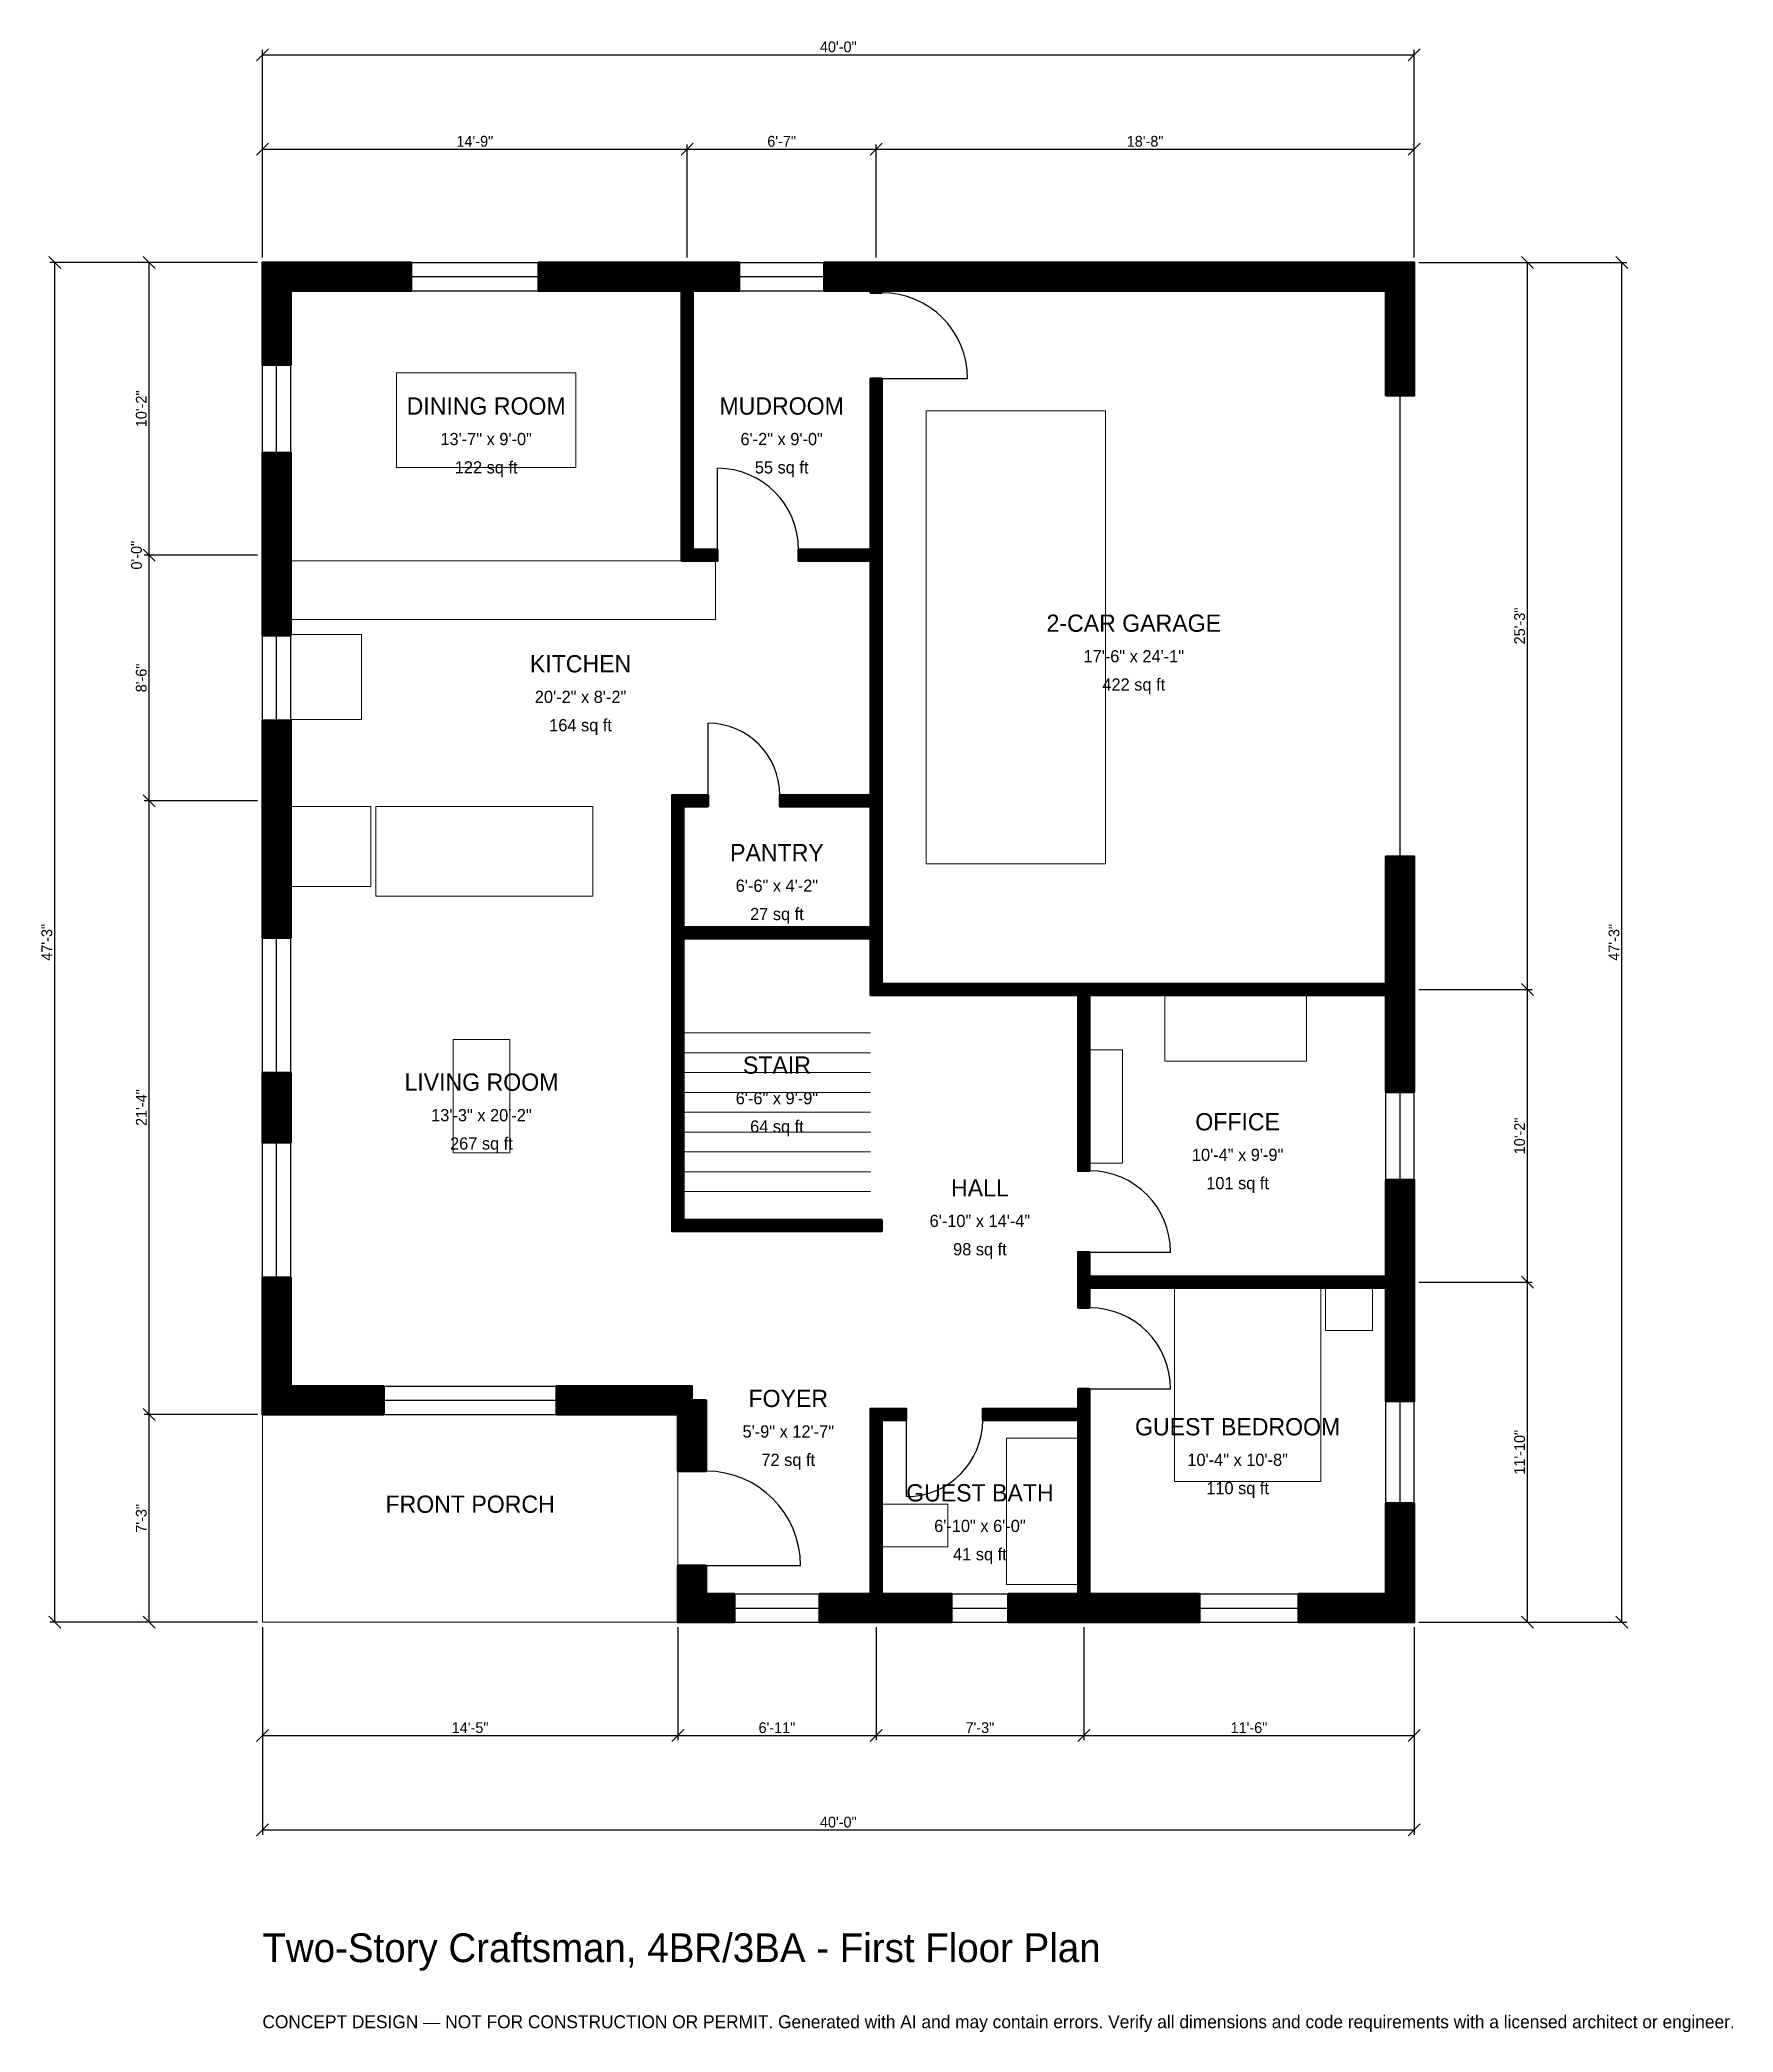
# Model space of a CAD drawing. Header units: inches. Extents: x -93 to 613, y -171 to 660.
import ezdxf
from ezdxf.enums import TextEntityAlignment as Align

# ---------------------------------------------------------------- set-up
doc = ezdxf.new("R2010")
doc.units = ezdxf.units.IN
doc.header["$MEASUREMENT"] = 0
doc.linetypes.add('DASHED', pattern=[0.6, 0.5, -0.1])
for name, color, linetype, lineweight in [('A-ANNO-DIMS', 1, 'Continuous', 13), ('A-ANNO-TEXT', 7, 'Continuous', 18), ('A-AREA-IDEN', 7, 'Continuous', 18), ('A-DOOR', 2, 'Continuous', 25), ('A-FLOR-FIXT', 9, 'Continuous', 13), ('A-FLOR-STRS', 3, 'Continuous', 18), ('A-FURN', 9, 'Continuous', 13), ('A-GLAZ', 4, 'Continuous', 25), ('A-SITE-PAVE', 8, 'Continuous', 13), ('A-WALL', 7, 'Continuous', 50), ('A-WALL-PATT', 8, 'Continuous', 13)]:
    doc.layers.add(name, color=color, linetype=linetype, lineweight=lineweight)
doc.dimstyles.new('PLAN', dxfattribs={"dimtxt": 4.5, "dimasz": 3, "dimexe": 2, "dimexo": 2, "dimgap": 1, "dimtad": 1, "dimdec": 0, "dimlunit": 4, "dimtsz": 2.5, "dimcen": 2.5, "dimclrd": 1, "dimclre": 1, "dimazin": 3, "dimtfac": 1, "dimtmove": 0, "dimatfit": 3})

msp = doc.modelspace()

# ---------------------------------------------------------------- hatches: boundary and pattern name
at = {"layer": 'A-WALL-PATT'}
h = msp.add_hatch(dxfattribs=at)
h.set_pattern_fill('ANSI31', color=8, scale=0.8)
h.paths.add_polyline_path([(173.2283, 0), (173.2283, 11.811), (173.2283, 11.811), (173.2283, 23.622), (185.0394, 23.622), (185.0394, 11.811), (196.8504, 11.811), (196.8504, 0), (185.0394, 0), (185.0394, 0), (173.2283, 0), (173.2283, 0), (173.2283, 0)])
h.paths.add_polyline_path([(173.2283, 86.6142), (122.6378, 86.6142), (122.6378, 98.4252), (179.1339, 98.4252), (179.1339, 92.5197), (185.0394, 92.5197), (185.0394, 62.9921), (173.2283, 62.9921), (173.2283, 86.6142)])
h.paths.add_polyline_path([(11.811, 86.6142), (11.811, 86.6141), (0, 86.6141), (0, 86.6142), (0, 86.6142), (0, 98.4252), (0, 98.4252), (0, 143.7664), (11.811, 143.7664), (11.811, 98.4252), (50.5906, 98.4252), (50.5906, 86.6142), (11.811, 86.6142)])
h.paths.add_polyline_path([(0, 229.0682), (11.811, 229.0682), (11.811, 200.0656), (0, 200.0656), (0, 229.0682)])
h.paths.add_polyline_path([(0, 336.6142), (0, 348.4252), (0, 375.9843), (11.811, 375.9843), (11.811, 348.4252), (11.811, 336.6142), (11.811, 285.3675), (0, 285.3675), (0, 336.6142)])
h.paths.add_polyline_path([(0, 438.9764), (0, 450.7874), (0, 487.5984), (11.811, 487.5984), (11.811, 450.7874), (11.811, 438.9764), (11.811, 411.4173), (0, 411.4173), (0, 438.9764)])
h.paths.add_polyline_path([(0, 555.1181), (0, 555.1181), (0, 566.9291), (0, 566.9291), (0, 566.9292), (11.811, 566.9292), (11.811, 566.9291), (62.0079, 566.9291), (62.0079, 555.1181), (11.811, 555.1181), (11.811, 524.2126), (0, 524.2126), (0, 555.1181)])
h.paths.add_polyline_path([(171.2598, 566.9291), (174.8031, 566.9291), (174.8031, 566.9292), (179.5276, 566.9292), (179.5276, 566.9291), (183.0709, 566.9291), (198.8189, 566.9291), (198.8189, 555.1181), (183.0709, 555.1181), (179.5276, 555.1181), (179.5276, 447.2441), (189.7638, 447.2441), (189.7638, 442.5197), (174.8031, 442.5197), (174.8031, 442.5197), (174.8031, 447.2441), (174.8031, 555.1181), (171.2598, 555.1181), (115.1575, 555.1181), (115.1575, 566.9291), (171.2598, 566.9291)])
h.paths.add_polyline_path([(250, 566.9291), (253.5433, 566.9291), (253.5433, 566.9292), (258.2677, 566.9292), (258.2677, 566.9291), (261.811, 566.9291), (468.5039, 566.9291), (468.5039, 566.9292), (480.315, 566.9292), (480.315, 566.9291), (480.315, 566.9291), (480.315, 555.1181), (480.315, 555.1181), (480.315, 511.4173), (468.5039, 511.4173), (468.5039, 555.1181), (261.811, 555.1181), (258.2677, 555.1181), (258.2677, 554.3307), (253.5433, 554.3307), (253.5433, 555.1181), (250, 555.1181), (234.252, 555.1181), (234.252, 566.9291), (250, 566.9291)])
h.paths.add_polyline_path([(480.315, 269.685), (480.315, 266.1417), (480.315, 266.1417), (480.315, 261.4173), (480.315, 261.4173), (480.315, 257.874), (480.315, 221.063), (468.5039, 221.063), (468.5039, 257.874), (468.5039, 261.4173), (344.8819, 261.4173), (344.8819, 188.189), (340.1575, 188.189), (340.1575, 261.4173), (258.2677, 261.4173), (253.5433, 261.4173), (253.5433, 266.1417), (253.5433, 285.0394), (253.5433, 285.0394), (175.5906, 285.0394), (175.5906, 285.0394), (175.5906, 167.7165), (258.2677, 167.7165), (258.2677, 162.9921), (175.5906, 162.9921), (170.8661, 162.9921), (170.8661, 167.7165), (170.8661, 285.0394), (170.8661, 285.0394), (170.8661, 289.7638), (170.8661, 340.1575), (170.8661, 344.8819), (175.5906, 344.8819), (185.8268, 344.8819), (185.8268, 340.1575), (175.5906, 340.1575), (175.5906, 289.7638), (253.5433, 289.7638), (253.5433, 340.1575), (215.748, 340.1575), (215.748, 344.8819), (253.5433, 344.8819), (253.5433, 442.5197), (223.622, 442.5197), (223.622, 447.2441), (253.5433, 447.2441), (253.5433, 518.5039), (258.2677, 518.5039), (258.2677, 447.2441), (258.2677, 442.5197), (258.2677, 442.5197), (258.2677, 344.8819), (258.2677, 340.1575), (258.2677, 289.7638), (258.2677, 285.0394), (258.2677, 285.0394), (258.2677, 266.1417), (340.1575, 266.1417), (344.8819, 266.1417), (468.5039, 266.1417), (468.5039, 269.685), (468.5039, 319.2913), (480.315, 319.2913), (480.315, 269.685)])
h.paths.add_polyline_path([(480.315, 147.6378), (480.315, 144.0945), (480.315, 144.0945), (480.315, 139.3701), (480.315, 139.3701), (480.315, 135.8268), (480.315, 92.126), (468.5039, 92.126), (468.5039, 135.8268), (468.5039, 139.3701), (344.8819, 139.3701), (344.8819, 131.1024), (340.1575, 131.1024), (340.1575, 139.3701), (340.1575, 144.0945), (340.1575, 154.3307), (344.8819, 154.3307), (344.8819, 144.0945), (468.5039, 144.0945), (468.5039, 147.6378), (468.5039, 184.4488), (480.315, 184.4488), (480.315, 147.6378)])
h.paths.add_polyline_path([(480.315, 11.811), (480.315, 11.811), (480.315, 0), (480.315, 0), (480.315, 0), (468.5039, 0), (468.5039, 0), (432.0866, 0), (432.0866, 11.811), (468.5039, 11.811), (468.5039, 49.6063), (480.315, 49.6063), (480.315, 11.811)])
h.paths.add_polyline_path([(348.4252, 0), (344.8819, 0), (344.8819, 0), (340.1575, 0), (340.1575, 0), (336.6142, 0), (311.0236, 0), (311.0236, 11.811), (336.6142, 11.811), (340.1575, 11.811), (340.1575, 84.252), (300.3937, 84.252), (300.3937, 88.9764), (340.1575, 88.9764), (340.1575, 97.2441), (344.8819, 97.2441), (344.8819, 88.9764), (344.8819, 84.252), (344.8819, 11.811), (348.4252, 11.811), (390.748, 11.811), (390.748, 0), (348.4252, 0)])
h.paths.add_polyline_path([(261.811, 0), (258.2677, 0), (258.2677, 0), (253.5433, 0), (253.5433, 0), (250, 0), (232.2835, 0), (232.2835, 11.811), (250, 11.811), (253.5433, 11.811), (253.5433, 84.252), (253.5433, 88.9764), (258.2677, 88.9764), (268.5039, 88.9764), (268.5039, 84.252), (258.2677, 84.252), (258.2677, 11.811), (261.811, 11.811), (287.4016, 11.811), (287.4016, 0), (261.811, 0)])

# ---------------------------------------------------------------- linework, layer by layer
at = {"layer": 'A-DOOR'}
for p, q in [((258.2677, 518.5039), (294.0945, 518.5039)), ((189.7638, 447.2441), (189.7638, 481.1024)), ((185.8268, 344.8819), (185.8268, 374.8031)), ((344.8819, 154.3307), (378.7402, 154.3307)), ((344.8819, 97.2441), (378.7402, 97.2441)), ((268.5039, 84.252), (268.5039, 52.3622)), ((185.0394, 23.622), (224.4094, 23.622))]:
    msp.add_line(p, q, dxfattribs=at)
at = {"layer": 'A-DOOR', "linetype": 'DASHED'}
msp.add_line((474.4094, 319.2913), (474.4094, 511.4173), dxfattribs=at)
at = {"layer": 'A-DOOR'}
for centre, radius, start, end in [((258.2677, 518.5039), 35.8268, 0, 90), ((189.7638, 447.2441), 33.8583, 0, 90), ((185.8268, 344.8819), 29.9213, 0, 90), ((344.8819, 154.3307), 33.8583, 0, 90), ((344.8819, 97.2441), 33.8583, 0, 90), ((268.5039, 84.252), 31.8898, 270, 360), ((185.0394, 23.622), 39.3701, 0, 90)]:
    msp.add_arc(centre, radius, start, end, dxfattribs=at)
at = {"layer": 'A-FLOR-FIXT'}
for points in [[(11.811, 418.1102), (188.9764, 418.1102), (188.9764, 442.5197), (11.811, 442.5197)], [(310.2362, 15.748), (340.1575, 15.748), (340.1575, 76.7717), (310.2362, 76.7717)], [(258.2677, 31.4961), (285.8268, 31.4961), (285.8268, 49.2126), (258.2677, 49.2126)]]:
    msp.add_lwpolyline(points, close=True, dxfattribs=at)
at = {"layer": 'A-FLOR-STRS'}
for p, q in [((175.5906, 245.6693), (253.5433, 245.6693)), ((175.5906, 237.4016), (253.5433, 237.4016)), ((175.5906, 229.1339), (253.5433, 229.1339)), ((175.5906, 220.8661), (253.5433, 220.8661)), ((175.5906, 212.5984), (253.5433, 212.5984)), ((175.5906, 204.3307), (253.5433, 204.3307)), ((175.5906, 196.063), (253.5433, 196.063)), ((175.5906, 187.7953), (253.5433, 187.7953)), ((175.5906, 179.5276), (253.5433, 179.5276))]:
    msp.add_line(p, q, dxfattribs=at)
at = {"layer": 'A-FURN'}
for points in [[(55.9055, 481.4961), (130.7087, 481.4961), (130.7087, 520.8661), (55.9055, 520.8661)], [(276.7717, 316.1417), (351.5748, 316.1417), (351.5748, 505.1181), (276.7717, 505.1181)], [(11.811, 376.378), (41.3386, 376.378), (41.3386, 411.811), (11.811, 411.811)], [(11.811, 306.6929), (45.2756, 306.6929), (45.2756, 340.1575), (11.811, 340.1575)], [(47.2441, 302.7559), (137.7953, 302.7559), (137.7953, 340.1575), (47.2441, 340.1575)], [(376.378, 233.8583), (435.4331, 233.8583), (435.4331, 261.4173), (376.378, 261.4173)], [(79.5276, 195.6693), (103.1496, 195.6693), (103.1496, 242.9134), (79.5276, 242.9134)], [(344.8819, 191.3386), (358.6614, 191.3386), (358.6614, 238.5827), (344.8819, 238.5827)], [(380.315, 58.6614), (441.3386, 58.6614), (441.3386, 139.3701), (380.315, 139.3701)], [(443.3071, 121.6535), (462.9921, 121.6535), (462.9921, 139.3701), (443.3071, 139.3701)]]:
    msp.add_lwpolyline(points, close=True, dxfattribs=at)
at = {"layer": 'A-GLAZ'}
for p, q in [((62.0079, 566.9291), (115.1575, 566.9291)), ((198.8189, 566.9291), (234.252, 566.9291)), ((62.0079, 561.0236), (115.1575, 561.0236)), ((198.8189, 561.0236), (234.252, 561.0236)), ((62.0079, 555.1181), (115.1575, 555.1181)), ((198.8189, 555.1181), (234.252, 555.1181)), ((0, 487.5984), (0, 524.2126)), ((5.9055, 487.5984), (5.9055, 524.2126)), ((11.811, 487.5984), (11.811, 524.2126)), ((0, 375.9843), (0, 411.4173)), ((5.9055, 375.9843), (5.9055, 411.4173)), ((11.811, 375.9843), (11.811, 411.4173)), ((0, 229.0682), (0, 285.3675)), ((5.9055, 229.0682), (5.9055, 285.3675)), ((11.811, 229.0682), (11.811, 285.3675)), ((468.5039, 184.4488), (468.5039, 221.063)), ((474.4094, 184.4488), (474.4094, 221.063)), ((480.315, 184.4488), (480.315, 221.063)), ((0, 143.7664), (0, 200.0656)), ((5.9055, 143.7664), (5.9055, 200.0656)), ((11.811, 143.7664), (11.811, 200.0656)), ((50.5906, 98.4252), (122.6378, 98.4252)), ((50.5906, 92.5197), (122.6378, 92.5197)), ((468.5039, 49.6063), (468.5039, 92.126)), ((474.4094, 49.6063), (474.4094, 92.126)), ((480.315, 49.6063), (480.315, 92.126)), ((50.5906, 86.6142), (122.6378, 86.6142)), ((196.8504, 11.811), (232.2835, 11.811)), ((287.4016, 11.811), (311.0236, 11.811)), ((390.748, 11.811), (432.0866, 11.811)), ((196.8504, 5.9055), (232.2835, 5.9055)), ((196.8504, 0), (232.2835, 0)), ((287.4016, 5.9055), (311.0236, 5.9055)), ((287.4016, 0), (311.0236, 0)), ((390.748, 5.9055), (432.0866, 5.9055)), ((390.748, 0), (432.0866, 0))]:
    msp.add_line(p, q, dxfattribs=at)
at = {"layer": 'A-SITE-PAVE', "linetype": 'DASHED'}
msp.add_lwpolyline([(0, 0), (173.2283, 0), (173.2283, 86.6142), (0, 86.6142)], close=True, dxfattribs=at)
at = {"layer": 'A-WALL'}
for points in [[(0, 555.1181), (0, 555.1181), (0, 566.9291), (0, 566.9291), (0, 566.9292), (11.811, 566.9292), (11.811, 566.9291), (62.0079, 566.9291), (62.0079, 555.1181), (11.811, 555.1181), (11.811, 524.2126), (0, 524.2126), (0, 555.1181)], [(171.2598, 566.9291), (174.8031, 566.9291), (174.8031, 566.9292), (179.5276, 566.9292), (179.5276, 566.9291), (183.0709, 566.9291), (198.8189, 566.9291), (198.8189, 555.1181), (183.0709, 555.1181), (179.5276, 555.1181), (179.5276, 447.2441), (189.7638, 447.2441), (189.7638, 442.5197), (174.8031, 442.5197), (174.8031, 442.5197), (174.8031, 447.2441), (174.8031, 555.1181), (171.2598, 555.1181), (115.1575, 555.1181), (115.1575, 566.9291), (171.2598, 566.9291)], [(250, 566.9291), (253.5433, 566.9291), (253.5433, 566.9292), (258.2677, 566.9292), (258.2677, 566.9291), (261.811, 566.9291), (468.5039, 566.9291), (468.5039, 566.9292), (480.315, 566.9292), (480.315, 566.9291), (480.315, 566.9291), (480.315, 555.1181), (480.315, 555.1181), (480.315, 511.4173), (468.5039, 511.4173), (468.5039, 555.1181), (261.811, 555.1181), (258.2677, 555.1181), (258.2677, 554.3307), (253.5433, 554.3307), (253.5433, 555.1181), (250, 555.1181), (234.252, 555.1181), (234.252, 566.9291), (250, 566.9291)], [(480.315, 269.685), (480.315, 266.1417), (480.315, 266.1417), (480.315, 261.4173), (480.315, 261.4173), (480.315, 257.874), (480.315, 221.063), (468.5039, 221.063), (468.5039, 257.874), (468.5039, 261.4173), (344.8819, 261.4173), (344.8819, 188.189), (340.1575, 188.189), (340.1575, 261.4173), (258.2677, 261.4173), (253.5433, 261.4173), (253.5433, 266.1417), (253.5433, 285.0394), (253.5433, 285.0394), (175.5906, 285.0394), (175.5906, 285.0394), (175.5906, 167.7165), (258.2677, 167.7165), (258.2677, 162.9921), (175.5906, 162.9921), (170.8661, 162.9921), (170.8661, 167.7165), (170.8661, 285.0394), (170.8661, 285.0394), (170.8661, 289.7638), (170.8661, 340.1575), (170.8661, 344.8819), (175.5906, 344.8819), (185.8268, 344.8819), (185.8268, 340.1575), (175.5906, 340.1575), (175.5906, 289.7638), (253.5433, 289.7638), (253.5433, 340.1575), (215.748, 340.1575), (215.748, 344.8819), (253.5433, 344.8819), (253.5433, 442.5197), (223.622, 442.5197), (223.622, 447.2441), (253.5433, 447.2441), (253.5433, 518.5039), (258.2677, 518.5039), (258.2677, 447.2441), (258.2677, 442.5197), (258.2677, 442.5197), (258.2677, 344.8819), (258.2677, 340.1575), (258.2677, 289.7638), (258.2677, 285.0394), (258.2677, 285.0394), (258.2677, 266.1417), (340.1575, 266.1417), (344.8819, 266.1417), (468.5039, 266.1417), (468.5039, 269.685), (468.5039, 319.2913), (480.315, 319.2913), (480.315, 269.685)], [(0, 438.9764), (0, 450.7874), (0, 487.5984), (11.811, 487.5984), (11.811, 450.7874), (11.811, 438.9764), (11.811, 411.4173), (0, 411.4173), (0, 438.9764)], [(0, 336.6142), (0, 348.4252), (0, 375.9843), (11.811, 375.9843), (11.811, 348.4252), (11.811, 336.6142), (11.811, 285.3675), (0, 285.3675), (0, 336.6142)], [(0, 229.0682), (11.811, 229.0682), (11.811, 200.0656), (0, 200.0656), (0, 229.0682)], [(480.315, 147.6378), (480.315, 144.0945), (480.315, 144.0945), (480.315, 139.3701), (480.315, 139.3701), (480.315, 135.8268), (480.315, 92.126), (468.5039, 92.126), (468.5039, 135.8268), (468.5039, 139.3701), (344.8819, 139.3701), (344.8819, 131.1024), (340.1575, 131.1024), (340.1575, 139.3701), (340.1575, 144.0945), (340.1575, 154.3307), (344.8819, 154.3307), (344.8819, 144.0945), (468.5039, 144.0945), (468.5039, 147.6378), (468.5039, 184.4488), (480.315, 184.4488), (480.315, 147.6378)], [(11.811, 86.6142), (11.811, 86.6141), (0, 86.6141), (0, 86.6142), (0, 86.6142), (0, 98.4252), (0, 98.4252), (0, 143.7664), (11.811, 143.7664), (11.811, 98.4252), (50.5906, 98.4252), (50.5906, 86.6142), (11.811, 86.6142)], [(173.2283, 86.6142), (122.6378, 86.6142), (122.6378, 98.4252), (179.1339, 98.4252), (179.1339, 92.5197), (185.0394, 92.5197), (185.0394, 62.9921), (173.2283, 62.9921), (173.2283, 86.6142)], [(348.4252, 0), (344.8819, 0), (344.8819, 0), (340.1575, 0), (340.1575, 0), (336.6142, 0), (311.0236, 0), (311.0236, 11.811), (336.6142, 11.811), (340.1575, 11.811), (340.1575, 84.252), (300.3937, 84.252), (300.3937, 88.9764), (340.1575, 88.9764), (340.1575, 97.2441), (344.8819, 97.2441), (344.8819, 88.9764), (344.8819, 84.252), (344.8819, 11.811), (348.4252, 11.811), (390.748, 11.811), (390.748, 0), (348.4252, 0)], [(261.811, 0), (258.2677, 0), (258.2677, 0), (253.5433, 0), (253.5433, 0), (250, 0), (232.2835, 0), (232.2835, 11.811), (250, 11.811), (253.5433, 11.811), (253.5433, 84.252), (253.5433, 88.9764), (258.2677, 88.9764), (268.5039, 88.9764), (268.5039, 84.252), (258.2677, 84.252), (258.2677, 11.811), (261.811, 11.811), (287.4016, 11.811), (287.4016, 0), (261.811, 0)], [(480.315, 11.811), (480.315, 11.811), (480.315, 0), (480.315, 0), (480.315, 0), (468.5039, 0), (468.5039, 0), (432.0866, 0), (432.0866, 11.811), (468.5039, 11.811), (468.5039, 49.6063), (480.315, 49.6063), (480.315, 11.811)], [(173.2283, 0), (173.2283, 11.811), (173.2283, 11.811), (173.2283, 23.622), (185.0394, 23.622), (185.0394, 11.811), (196.8504, 11.811), (196.8504, 0), (185.0394, 0), (185.0394, 0), (173.2283, 0), (173.2283, 0), (173.2283, 0)]]:
    msp.add_lwpolyline(points, close=True, dxfattribs=at)

# ---------------------------------------------------------------- texts
at = {"layer": 'A-ANNO-TEXT'}
for s, height, p in [('Two-Story Craftsman, 4BR/3BA - First Floor Plan', 12, (0, -141.7323)), ('CONCEPT DESIGN — NOT FOR CONSTRUCTION OR PERMIT. Generated with AI and may contain errors. Verify all dimensions and code requirements with a licensed architect or engineer.', 5.4, (0, -169.2913))]:
    msp.add_text(s, height=height, dxfattribs=at).set_placement(p)
at = {"layer": 'A-AREA-IDEN'}
for s, height, p in [('DINING ROOM', 7.2, (93.3071, 507.0866)), ('MUDROOM', 7.2, (216.5354, 507.0866)), ('13\'-7" x 9\'-0"', 5.1, (93.3071, 493.3071)), ('6\'-2" x 9\'-0"', 5.1, (216.5354, 493.3071)), ('122 sq ft', 5.1, (93.3071, 481.4961)), ('55 sq ft', 5.1, (216.5354, 481.4961)), ('2-CAR GARAGE', 7.2, (363.3858, 416.5354)), ('KITCHEN', 7.2, (132.6772, 399.6063)), ('17\'-6" x 24\'-1"', 5.1, (363.3858, 402.7559)), ('422 sq ft', 5.1, (363.3858, 390.9449)), ('20\'-2" x 8\'-2"', 5.1, (132.6772, 385.8268)), ('164 sq ft', 5.1, (132.6772, 374.0157)), ('PANTRY', 7.2, (214.5669, 320.8661)), ('6\'-6" x 4\'-2"', 5.1, (214.5669, 307.0866)), ('27 sq ft', 5.1, (214.5669, 295.2756)), ('STAIR', 7.2, (214.5669, 232.2835)), ('LIVING ROOM', 7.2, (91.3386, 225.1969)), ('6\'-6" x 9\'-9"', 5.1, (214.5669, 218.5039)), ('13\'-3" x 20\'-2"', 5.1, (91.3386, 211.4173)), ('64 sq ft', 5.1, (214.5669, 206.6929)), ('OFFICE', 7.2, (406.6929, 208.6614)), ('267 sq ft', 5.1, (91.3386, 199.6063)), ('10\'-4" x 9\'-9"', 5.1, (406.6929, 194.8819)), ('HALL', 7.2, (299.2126, 181.1024)), ('101 sq ft', 5.1, (406.6929, 183.0709)), ('6\'-10" x 14\'-4"', 5.1, (299.2126, 167.3228)), ('98 sq ft', 5.1, (299.2126, 155.5118)), ('FOYER', 7.2, (219.2913, 93.3071)), ('GUEST BEDROOM', 7.2, (406.6929, 81.4961)), ('5\'-9" x 12\'-7"', 5.1, (219.2913, 79.5276)), ('72 sq ft', 5.1, (219.2913, 67.7165)), ('10\'-4" x 10\'-8"', 5.1, (406.6929, 67.7165)), ('110 sq ft', 5.1, (406.6929, 55.9055)), ('FRONT PORCH', 7.2, (86.6142, 49.2126)), ('GUEST BATH', 7.2, (299.2126, 53.937)), ('6\'-10" x 6\'-0"', 5.1, (299.2126, 40.1575)), ('41 sq ft', 5.1, (299.2126, 28.3465))]:
    msp.add_text(s, height=height, dxfattribs=at).set_placement(p, align=Align.MIDDLE_CENTER)

# ---------------------------------------------------------------- dimensions: what is measured, and where the dimension line sits
at = {"layer": 'A-ANNO-DIMS'}
for base, p1, p2, text in [((0, 653.5433), (0, 566.9291), (480.315, 566.9291), '40\'-0"'), ((0, 614.1732), (0, 566.9291), (177.1654, 566.9291), '14\'-9"'), ((177.1654, 614.1732), (177.1654, 566.9291), (255.9055, 566.9291), '6\'-7"'), ((255.9055, 614.1732), (255.9055, 566.9291), (480.315, 566.9291), '18\'-8"'), ((0, -47.2441), (0, 0), (173.2283, 0), '14\'-5"'), ((0, -86.6142), (0, 0), (480.315, 0), '40\'-0"'), ((173.2283, -47.2441), (173.2283, 0), (255.9055, 0), '6\'-11"'), ((255.9055, -47.2441), (255.9055, 0), (342.5197, 0), '7\'-3"'), ((342.5197, -47.2441), (342.5197, 0), (480.315, 0), '11\'-6"')]:
    msp.add_linear_dim(base=base, p1=p1, p2=p2, text=text, dimstyle='PLAN', dxfattribs=at).render()
for base, p1, p2, text in [((-86.6142, 0), (0, 0), (0, 566.9291), '47\'-3"'), ((-47.2441, 444.8819), (0, 444.8819), (0, 566.9291), '10\'-2"'), ((527.5591, 263.7795), (480.315, 263.7795), (480.315, 566.9291), '25\'-3"'), ((566.9291, 0), (480.315, 0), (480.315, 566.9291), '47\'-3"'), ((-47.2441, 444.8819), (0, 444.8819), (0, 444.8819), '0\'-0"'), ((-47.2441, 342.5197), (0, 342.5197), (0, 444.8819), '8\'-6"'), ((-47.2441, 86.6142), (0, 86.6142), (0, 342.5197), '21\'-4"'), ((527.5591, 141.7323), (480.315, 141.7323), (480.315, 263.7795), '10\'-2"'), ((527.5591, 0), (480.315, 0), (480.315, 141.7323), '11\'-10"'), ((-47.2441, 0), (0, 0), (0, 86.6142), '7\'-3"')]:
    msp.add_linear_dim(base=base, p1=p1, p2=p2, angle=90, text=text, dimstyle='PLAN', dxfattribs=at).render()

doc.saveas('drawing.dxf')
